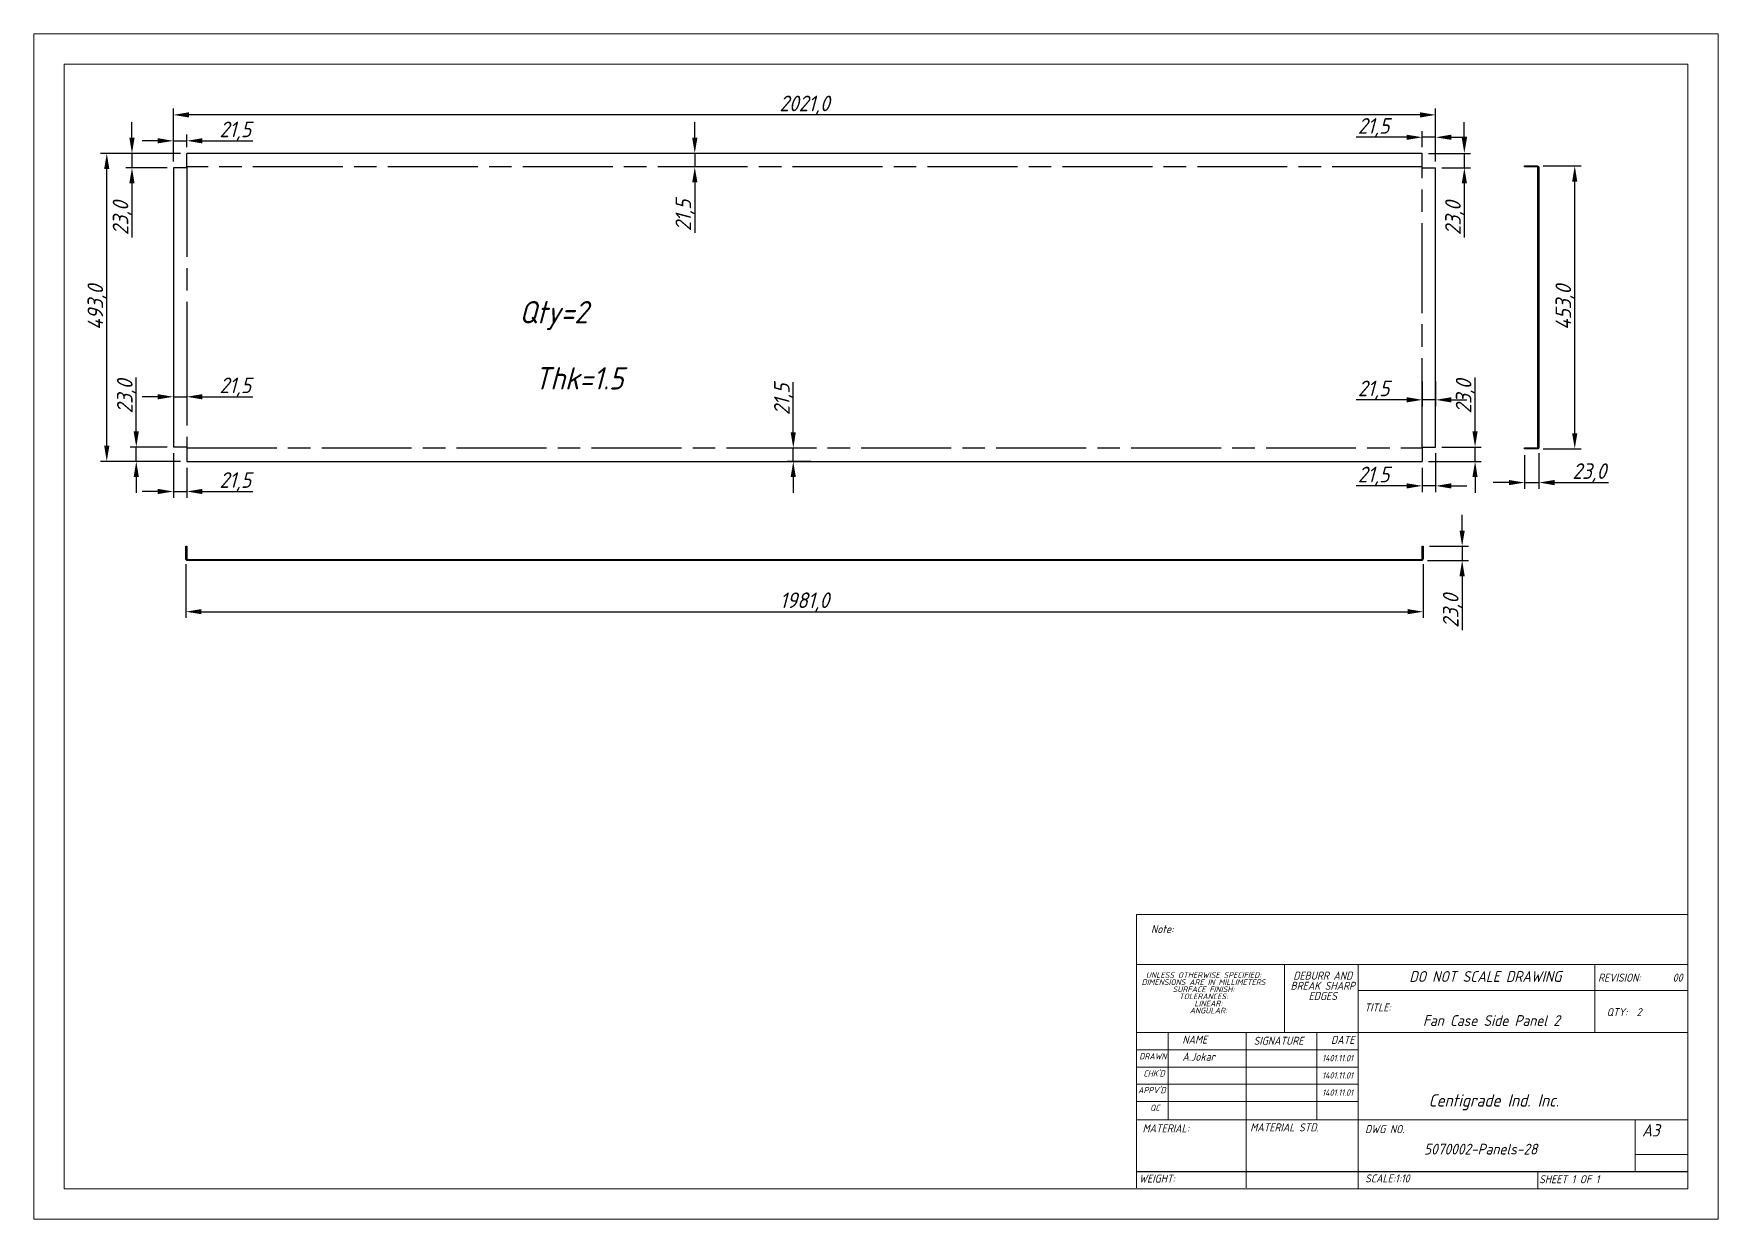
# Model space of a CAD drawing. Header units: inches. Extents: x 18597 to 101525, y -10106 to 51.
# Drawn here: x 50821 to 53518, y -5370 to -3473 of the extents above; entities that cross this region are included whole.
import ezdxf

# ---------------------------------------------------------------- set-up
doc = ezdxf.new("R2010")
doc.units = ezdxf.units.IN
doc.header["$LTSCALE"] = 6
doc.header["$MEASUREMENT"] = 0
doc.linetypes.add('ACAD_ISO08W100', pattern=[36, 24, -3, 6, -3])
doc.linetypes.add('SLD-Solid', pattern=[0])
doc.styles.add('GENISO', font='geniso.shx', dxfattribs={"oblique": 15})
doc.dimstyles.new('Scale', dxfattribs={"dimscale": 10, "dimtxt": 2.5, "dimasz": 2.5, "dimexe": 1, "dimexo": 1, "dimgap": 0.1, "dimtad": 1, "dimdec": 1, "dimzin": 0, "dimtxsty": 'GENISO', "dimcen": 2.5, "dimclrd": 1, "dimclre": 1, "dimclrt": 256, "dimadec": 0, "dimazin": 0, "dimtfac": 1, "dimtdec": 1, "dimtmove": 0, "dimatfit": 3, "dimfxl": 1, "dimtzin": 0, "dimlwd": -1, "dimlwe": -1, "dimarcsym": 0})

# ---------------------------------------------------------------- blocks, each defined once
blk = doc.blocks.new('*D516')
at = {"color": 1, "transparency": 16777216}
for p, q in [((51055.9, -3664.2), (50927.8, -3664.2)), ((50937.8, -4132.2), (50937.8, -3689.2)), ((51055.9, -4157.2), (50927.8, -4157.2))]:
    blk.add_line(p, q, dxfattribs=at)
for points in [[(50933.6, -3689.2), (50941.9, -3689.2), (50937.8, -3664.2)], [(50933.6, -4132.2), (50941.9, -4132.2), (50937.8, -4157.2)]]:
    blk.add_solid(points, dxfattribs=at)
at = {"layer": 'Defpoints', "color": 0, "transparency": 16777216}
for p in [(50937.8, -3664.2), (51065.9, -3664.2), (51065.9, -4157.2)]:
    blk.add_point(p, dxfattribs=at)
at = {"transparency": 16777216, "insert": (50922.4, -3910.7), "char_height": 25, "attachment_point": 5, "rotation": 90, "style": 'GENISO'}
blk.add_mtext('493,0', dxfattribs=at)
blk = doc.blocks.new('*D517')
at = {"color": 1, "transparency": 16777216}
for p, q in [((51044.4, -3677.2), (51044.4, -3592.5)), ((53040.4, -3602.5), (51069.4, -3602.5)), ((53065.4, -3677.2), (53065.4, -3592.5))]:
    blk.add_line(p, q, dxfattribs=at)
for points in [[(51069.4, -3598.3), (51069.4, -3606.7), (51044.4, -3602.5)], [(53040.4, -3598.3), (53040.4, -3606.7), (53065.4, -3602.5)]]:
    blk.add_solid(points, dxfattribs=at)
at = {"layer": 'Defpoints', "color": 0, "transparency": 16777216}
for p in [(51044.4, -3602.5), (51044.4, -3687.2), (53065.4, -3687.2)]:
    blk.add_point(p, dxfattribs=at)
at = {"transparency": 16777216, "insert": (52054.9, -3587.1), "char_height": 25, "attachment_point": 5, "style": 'GENISO'}
blk.add_mtext('2021,0', dxfattribs=at)
blk = doc.blocks.new('*D518')
at = {"color": 1, "transparency": 16777216}
for p, q in [((51879.2, -3639.2), (51879.2, -3614.2)), ((51928.1, -3664.2), (51869.2, -3664.2)), ((51879.2, -3664.2), (51879.2, -3685.7)), ((51928.1, -3685.7), (51869.2, -3685.7)), ((51879.2, -3710.7), (51879.2, -3791.2))]:
    blk.add_line(p, q, dxfattribs=at)
for points in [[(51875.1, -3639.2), (51883.4, -3639.2), (51879.2, -3664.2)], [(51875.1, -3710.7), (51883.4, -3710.7), (51879.2, -3685.7)]]:
    blk.add_solid(points, dxfattribs=at)
at = {"layer": 'Defpoints', "color": 0, "transparency": 16777216}
for p in [(51938.1, -3664.2), (51879.2, -3685.7), (51938.1, -3685.7)]:
    blk.add_point(p, dxfattribs=at)
at = {"transparency": 16777216, "insert": (51863.8, -3763.4), "char_height": 25, "attachment_point": 5, "rotation": 90, "style": 'GENISO'}
blk.add_mtext('21,5', dxfattribs=at)
blk = doc.blocks.new('*D519')
at = {"color": 1, "transparency": 16777216}
for p, q in [((52036.9, -4110.7), (52036.9, -4030.1)), ((52064.8, -4135.7), (52026.9, -4135.7)), ((52036.9, -4157.2), (52036.9, -4135.7)), ((52064.8, -4157.2), (52026.9, -4157.2)), ((52036.9, -4182.2), (52036.9, -4207.2))]:
    blk.add_line(p, q, dxfattribs=at)
for points in [[(52032.7, -4110.7), (52041, -4110.7), (52036.9, -4135.7)], [(52032.7, -4182.2), (52041, -4182.2), (52036.9, -4157.2)]]:
    blk.add_solid(points, dxfattribs=at)
at = {"layer": 'Defpoints', "color": 0, "transparency": 16777216}
for p in [(52036.9, -4135.7), (52074.8, -4135.7), (52074.8, -4157.2)]:
    blk.add_point(p, dxfattribs=at)
at = {"transparency": 16777216, "insert": (52021.5, -4057.9), "char_height": 25, "attachment_point": 5, "rotation": 90, "style": 'GENISO'}
blk.add_mtext('21,5', dxfattribs=at)
blk = doc.blocks.new('*D520')
at = {"color": 1, "transparency": 16777216}
for p, q in [((51044.4, -4033.2), (51044.4, -4063.7)), ((51065.9, -4033.2), (51065.9, -4063.7)), ((51019.4, -4053.7), (50994.4, -4053.7)), ((51044.4, -4053.7), (51065.9, -4053.7)), ((51090.9, -4053.7), (51171.4, -4053.7))]:
    blk.add_line(p, q, dxfattribs=at)
for points in [[(51019.4, -4049.5), (51019.4, -4057.9), (51044.4, -4053.7)], [(51090.9, -4049.5), (51090.9, -4057.9), (51065.9, -4053.7)]]:
    blk.add_solid(points, dxfattribs=at)
at = {"layer": 'Defpoints', "color": 0, "transparency": 16777216}
for p in [(51044.4, -4023.2), (51065.9, -4023.2), (51065.9, -4053.7)]:
    blk.add_point(p, dxfattribs=at)
at = {"transparency": 16777216, "insert": (51143.6, -4038.3), "char_height": 25, "attachment_point": 5, "style": 'GENISO'}
blk.add_mtext('21,5', dxfattribs=at)
blk = doc.blocks.new('*D521')
at = {"color": 1, "transparency": 16777216}
for p, q in [((53043.9, -4029.4), (53043.9, -4068.6)), ((53065.4, -4029.4), (53065.4, -4068.6)), ((53018.9, -4058.6), (52938.3, -4058.6)), ((53065.4, -4058.6), (53043.9, -4058.6)), ((53090.4, -4058.6), (53115.4, -4058.6))]:
    blk.add_line(p, q, dxfattribs=at)
for points in [[(53018.9, -4054.4), (53018.9, -4062.8), (53043.9, -4058.6)], [(53090.4, -4054.4), (53090.4, -4062.8), (53065.4, -4058.6)]]:
    blk.add_solid(points, dxfattribs=at)
at = {"layer": 'Defpoints', "color": 0, "transparency": 16777216}
for p in [(53043.9, -4019.4), (53065.4, -4019.4), (53043.9, -4058.6)]:
    blk.add_point(p, dxfattribs=at)
at = {"transparency": 16777216, "insert": (52966.1, -4043.2), "char_height": 25, "attachment_point": 5, "style": 'GENISO'}
blk.add_mtext('21,5', dxfattribs=at)
blk = doc.blocks.new('*D522')
at = {"color": 1, "transparency": 16777216}
for p, q in [((53128.5, -4109.2), (53128.5, -4022.7)), ((53075.4, -4134.2), (53138.5, -4134.2)), ((53128.5, -4157.2), (53128.5, -4134.2)), ((53053.9, -4157.2), (53138.5, -4157.2)), ((53128.5, -4182.2), (53128.5, -4207.2))]:
    blk.add_line(p, q, dxfattribs=at)
for points in [[(53124.3, -4109.2), (53132.6, -4109.2), (53128.5, -4134.2)], [(53124.3, -4182.2), (53132.6, -4182.2), (53128.5, -4157.2)]]:
    blk.add_solid(points, dxfattribs=at)
at = {"layer": 'Defpoints', "color": 0, "transparency": 16777216}
for p in [(53065.4, -4134.2), (53128.5, -4134.2), (53043.9, -4157.2)]:
    blk.add_point(p, dxfattribs=at)
at = {"transparency": 16777216, "insert": (53113.1, -4053.4), "char_height": 25, "attachment_point": 5, "rotation": 90, "style": 'GENISO'}
blk.add_mtext('23,0', dxfattribs=at)
blk = doc.blocks.new('*D523')
at = {"color": 1, "transparency": 16777216}
for p, q in [((53065.4, -4144.2), (53065.4, -4206.3)), ((53043.9, -4167.2), (53043.9, -4206.3)), ((53018.9, -4196.3), (52938.3, -4196.3)), ((53065.4, -4196.3), (53043.9, -4196.3)), ((53090.4, -4196.3), (53115.4, -4196.3))]:
    blk.add_line(p, q, dxfattribs=at)
for points in [[(53018.9, -4192.2), (53018.9, -4200.5), (53043.9, -4196.3)], [(53090.4, -4192.2), (53090.4, -4200.5), (53065.4, -4196.3)]]:
    blk.add_solid(points, dxfattribs=at)
at = {"layer": 'Defpoints', "color": 0, "transparency": 16777216}
for p in [(53065.4, -4134.2), (53043.9, -4157.2), (53043.9, -4196.3)]:
    blk.add_point(p, dxfattribs=at)
at = {"transparency": 16777216, "insert": (52966.1, -4181), "char_height": 25, "attachment_point": 5, "style": 'GENISO'}
blk.add_mtext('21,5', dxfattribs=at)
blk = doc.blocks.new('*D524')
at = {"color": 1, "transparency": 16777216}
for p, q in [((51044.4, -4144.2), (51044.4, -4215.3)), ((51065.9, -4167.2), (51065.9, -4215.3)), ((51019.4, -4205.3), (50994.4, -4205.3)), ((51044.4, -4205.3), (51065.9, -4205.3)), ((51090.9, -4205.3), (51171.4, -4205.3))]:
    blk.add_line(p, q, dxfattribs=at)
for points in [[(51019.4, -4201.1), (51019.4, -4209.5), (51044.4, -4205.3)], [(51090.9, -4201.1), (51090.9, -4209.5), (51065.9, -4205.3)]]:
    blk.add_solid(points, dxfattribs=at)
at = {"layer": 'Defpoints', "color": 0, "transparency": 16777216}
for p in [(51044.4, -4134.2), (51065.9, -4157.2), (51065.9, -4205.3)]:
    blk.add_point(p, dxfattribs=at)
at = {"transparency": 16777216, "insert": (51143.6, -4189.9), "char_height": 25, "attachment_point": 5, "style": 'GENISO'}
blk.add_mtext('21,5', dxfattribs=at)
blk = doc.blocks.new('*D525')
at = {"color": 1, "transparency": 16777216}
for p, q in [((50985, -4109.2), (50985, -4022.7)), ((51034.4, -4134.2), (50975, -4134.2)), ((50985, -4157.2), (50985, -4134.2)), ((51055.9, -4157.2), (50975, -4157.2)), ((50985, -4182.2), (50985, -4207.2))]:
    blk.add_line(p, q, dxfattribs=at)
for points in [[(50980.8, -4109.2), (50989.2, -4109.2), (50985, -4134.2)], [(50980.8, -4182.2), (50989.2, -4182.2), (50985, -4157.2)]]:
    blk.add_solid(points, dxfattribs=at)
at = {"layer": 'Defpoints', "color": 0, "transparency": 16777216}
for p in [(50985, -4134.2), (51044.4, -4134.2), (51065.9, -4157.2)]:
    blk.add_point(p, dxfattribs=at)
at = {"transparency": 16777216, "insert": (50969.6, -4053.4), "char_height": 25, "attachment_point": 5, "rotation": 90, "style": 'GENISO'}
blk.add_mtext('23,0', dxfattribs=at)
blk = doc.blocks.new('*D526')
at = {"color": 1, "transparency": 16777216}
for p, q in [((50978.1, -3639.2), (50978.1, -3614.2)), ((51055.9, -3664.2), (50968.1, -3664.2)), ((50978.1, -3664.2), (50978.1, -3687.2)), ((51034.4, -3687.2), (50968.1, -3687.2)), ((50978.1, -3712.2), (50978.1, -3798.6))]:
    blk.add_line(p, q, dxfattribs=at)
for points in [[(50973.9, -3639.2), (50982.3, -3639.2), (50978.1, -3664.2)], [(50973.9, -3712.2), (50982.3, -3712.2), (50978.1, -3687.2)]]:
    blk.add_solid(points, dxfattribs=at)
at = {"layer": 'Defpoints', "color": 0, "transparency": 16777216}
for p in [(51065.9, -3664.2), (50978.1, -3687.2), (51044.4, -3687.2)]:
    blk.add_point(p, dxfattribs=at)
at = {"transparency": 16777216, "insert": (50962.7, -3767.9), "char_height": 25, "attachment_point": 5, "rotation": 90, "style": 'GENISO'}
blk.add_mtext('23,0', dxfattribs=at)
blk = doc.blocks.new('*D527')
at = {"color": 1, "transparency": 16777216}
for p, q in [((51044.4, -3677.2), (51044.4, -3634)), ((51065.9, -3654.2), (51065.9, -3634)), ((51019.4, -3644), (50994.4, -3644)), ((51044.4, -3644), (51065.9, -3644)), ((51090.9, -3644), (51171.4, -3644))]:
    blk.add_line(p, q, dxfattribs=at)
for points in [[(51019.4, -3639.8), (51019.4, -3648.1), (51044.4, -3644)], [(51090.9, -3639.8), (51090.9, -3648.1), (51065.9, -3644)]]:
    blk.add_solid(points, dxfattribs=at)
at = {"layer": 'Defpoints', "color": 0, "transparency": 16777216}
for p in [(51065.9, -3644), (51065.9, -3664.2), (51044.4, -3687.2)]:
    blk.add_point(p, dxfattribs=at)
at = {"transparency": 16777216, "insert": (51143.6, -3628.6), "char_height": 25, "attachment_point": 5, "style": 'GENISO'}
blk.add_mtext('21,5', dxfattribs=at)
blk = doc.blocks.new('*D528')
at = {"color": 1, "transparency": 16777216}
for p, q in [((53018.9, -3638.3), (52938.3, -3638.3)), ((53043.9, -3654.2), (53043.9, -3628.3)), ((53065.4, -3638.3), (53043.9, -3638.3)), ((53065.4, -3677.2), (53065.4, -3628.3)), ((53090.4, -3638.3), (53115.4, -3638.3))]:
    blk.add_line(p, q, dxfattribs=at)
for points in [[(53018.9, -3634.2), (53018.9, -3642.5), (53043.9, -3638.3)], [(53090.4, -3634.2), (53090.4, -3642.5), (53065.4, -3638.3)]]:
    blk.add_solid(points, dxfattribs=at)
at = {"layer": 'Defpoints', "color": 0, "transparency": 16777216}
for p in [(53043.9, -3638.3), (53043.9, -3664.2), (53065.4, -3687.2)]:
    blk.add_point(p, dxfattribs=at)
at = {"transparency": 16777216, "insert": (52966.1, -3623), "char_height": 25, "attachment_point": 5, "style": 'GENISO'}
blk.add_mtext('21,5', dxfattribs=at)
blk = doc.blocks.new('*D529')
at = {"color": 1, "transparency": 16777216}
for p, q in [((53111.3, -3639.2), (53111.3, -3614.2)), ((53053.9, -3664.2), (53121.3, -3664.2)), ((53111.3, -3664.2), (53111.3, -3687.2)), ((53075.4, -3687.2), (53121.3, -3687.2)), ((53111.3, -3712.2), (53111.3, -3798.6))]:
    blk.add_line(p, q, dxfattribs=at)
for points in [[(53107.2, -3639.2), (53115.5, -3639.2), (53111.3, -3664.2)], [(53107.2, -3712.2), (53115.5, -3712.2), (53111.3, -3687.2)]]:
    blk.add_solid(points, dxfattribs=at)
at = {"layer": 'Defpoints', "color": 0, "transparency": 16777216}
for p in [(53043.9, -3664.2), (53065.4, -3687.2), (53111.3, -3687.2)]:
    blk.add_point(p, dxfattribs=at)
at = {"transparency": 16777216, "insert": (53096, -3767.9), "char_height": 25, "attachment_point": 5, "rotation": 90, "style": 'GENISO'}
blk.add_mtext('23,0', dxfattribs=at)
blk = doc.blocks.new('*D530')
at = {"color": 1, "transparency": 16777216}
for p, q in [((51064.4, -4321.7), (51064.4, -4407.7)), ((53045.4, -4321.7), (53045.4, -4407.7)), ((51089.4, -4397.7), (53020.4, -4397.7))]:
    blk.add_line(p, q, dxfattribs=at)
for points in [[(51089.4, -4393.5), (51089.4, -4401.8), (51064.4, -4397.7)], [(53020.4, -4393.5), (53020.4, -4401.8), (53045.4, -4397.7)]]:
    blk.add_solid(points, dxfattribs=at)
at = {"layer": 'Defpoints', "color": 0, "transparency": 16777216}
for p in [(51064.4, -4311.7), (53045.4, -4311.7), (53045.4, -4397.7)]:
    blk.add_point(p, dxfattribs=at)
at = {"transparency": 16777216, "insert": (52054.9, -4382.3), "char_height": 25, "attachment_point": 5, "style": 'GENISO'}
blk.add_mtext('1981,0', dxfattribs=at)
blk = doc.blocks.new('*D531')
at = {"color": 1, "transparency": 16777216}
for p, q in [((53107.8, -4267.9), (53107.8, -4242.9)), ((53055.4, -4292.9), (53117.8, -4292.9)), ((53107.8, -4292.9), (53107.8, -4315.9)), ((53052.4, -4315.9), (53117.8, -4315.9)), ((53107.8, -4340.9), (53107.8, -4427.3))]:
    blk.add_line(p, q, dxfattribs=at)
for points in [[(53103.6, -4267.9), (53112, -4267.9), (53107.8, -4292.9)], [(53103.6, -4340.9), (53112, -4340.9), (53107.8, -4315.9)]]:
    blk.add_solid(points, dxfattribs=at)
at = {"layer": 'Defpoints', "color": 0, "transparency": 16777216}
for p in [(53045.4, -4292.9), (53042.4, -4315.9), (53107.8, -4315.9)]:
    blk.add_point(p, dxfattribs=at)
at = {"transparency": 16777216, "insert": (53092.4, -4396.6), "char_height": 25, "attachment_point": 5, "rotation": 90, "style": 'GENISO'}
blk.add_mtext('23,0', dxfattribs=at)
blk = doc.blocks.new('*D532')
at = {"color": 1, "transparency": 16777216}
for p, q in [((53207.7, -4147.2), (53207.7, -4201)), ((53230.7, -4144.2), (53230.7, -4201)), ((53182.7, -4191), (53157.7, -4191)), ((53207.7, -4191), (53230.7, -4191)), ((53255.7, -4191), (53342.2, -4191))]:
    blk.add_line(p, q, dxfattribs=at)
for points in [[(53182.7, -4186.9), (53182.7, -4195.2), (53207.7, -4191)], [(53255.7, -4186.9), (53255.7, -4195.2), (53230.7, -4191)]]:
    blk.add_solid(points, dxfattribs=at)
at = {"layer": 'Defpoints', "color": 0, "transparency": 16777216}
for p in [(53207.7, -4137.2), (53230.7, -4134.2), (53230.7, -4191)]:
    blk.add_point(p, dxfattribs=at)
at = {"transparency": 16777216, "insert": (53311.4, -4175.6), "char_height": 25, "attachment_point": 5, "style": 'GENISO'}
blk.add_mtext('23,0', dxfattribs=at)
blk = doc.blocks.new('*D533')
at = {"color": 1, "transparency": 16777216}
for p, q in [((53237.7, -3684.2), (53298.1, -3684.2)), ((53288.1, -4112.2), (53288.1, -3709.2)), ((53237.7, -4137.2), (53298.1, -4137.2))]:
    blk.add_line(p, q, dxfattribs=at)
for points in [[(53283.9, -3709.2), (53292.2, -3709.2), (53288.1, -3684.2)], [(53283.9, -4112.2), (53292.2, -4112.2), (53288.1, -4137.2)]]:
    blk.add_solid(points, dxfattribs=at)
at = {"layer": 'Defpoints', "color": 0, "transparency": 16777216}
for p in [(53227.7, -3684.2), (53288.1, -3684.2), (53227.7, -4137.2)]:
    blk.add_point(p, dxfattribs=at)
at = {"transparency": 16777216, "insert": (53272.7, -3910.7), "char_height": 25, "attachment_point": 5, "rotation": 90, "style": 'GENISO'}
blk.add_mtext('453,0', dxfattribs=at)

msp = doc.modelspace()

# ---------------------------------------------------------------- linework, layer by layer
for p, q in [((51065.85, -3685.67), (51065.85, -3664.17)), ((53043.85, -3685.67), (53043.85, -3664.17)), ((51065.85, -3687.17), (51044.35, -3687.17)), ((53043.85, -3687.17), (53065.35, -3687.17)), ((51065.85, -4134.17), (51044.35, -4134.17)), ((51065.85, -4135.67), (51065.85, -4157.17)), ((53043.85, -4134.17), (53065.35, -4134.17)), ((53043.85, -4135.67), (53043.85, -4157.17)), ((52586.6, -5293.93), (53469.19, -5293.93))]:
    msp.add_line(p, q)
at = {"color": 7, "linetype": 'SLD-Solid', "lineweight": 0}
for p, q in [((52586.6, -4882.22), (53469.19, -4882.22)), ((52586.6, -4882.22), (52586.6, -4962.47)), ((52586.6, -4962.47), (53469.19, -4962.47)), ((52586.6, -4962.47), (52586.6, -5319.92)), ((52823.17, -4962.47), (52823.17, -5071.33)), ((52941.46, -4962.47), (52941.46, -5321.55)), ((53320.29, -5071.33), (53320.29, -4962.47)), ((53469.19, -5003.9), (52941.46, -5003.9)), ((53469.19, -5071.33), (52586.6, -5071.33)), ((52637.29, -5071.33), (52637.29, -5211.06)), ((52762.02, -5071.33), (52762.02, -5319.92)), ((52875.16, -5071.33), (52875.16, -5211.06)), ((52941.46, -5319.92), (52941.46, -5071.33)), ((52941.46, -5098.95), (52586.6, -5098.95)), ((52941.46, -5126.57), (52586.6, -5126.57)), ((52941.46, -5154.19), (52586.6, -5154.19)), ((52941.46, -5181.82), (52586.6, -5181.82)), ((52654.19, -5211.06), (52586.6, -5211.06)), ((52654.19, -5211.06), (53469.19, -5211.06)), ((53384.7, -5293.93), (53384.7, -5211.06)), ((53469.19, -5266.31), (53384.7, -5266.31)), ((53228.72, -5321.55), (53228.72, -5293.93))]:
    msp.add_line(p, q, dxfattribs=at)
for points in [[(50820.77, -3472.53), (53517.93, -3472.53), (53517.93, -5370.29), (50820.77, -5370.29)], [(50869.52, -3521.28), (53469.19, -3521.28), (53469.19, -5321.55), (50869.52, -5321.55)]]:
    msp.add_lwpolyline(points, close=True, dxfattribs=at)
for points in [[(53043.85, -3664.17), (51065.85, -3664.17)], [(51044.35, -3687.17), (51044.35, -4134.17)], [(53065.35, -4134.17), (53065.35, -3687.17)], [(51065.85, -4157.17), (53043.85, -4157.17)]]:
    msp.add_lwpolyline(points)
at = {"linetype": 'ACAD_ISO08W100'}
msp.add_lwpolyline([(53043.85, -3685.67), (51065.85, -3685.67), (51065.85, -4135.67), (53043.85, -4135.67)], close=True, dxfattribs=at)
for points in [[(53207.71, -4135.67), (53227.71, -4135.67, 0.4142136), (53229.21, -4134.17), (53229.21, -3687.17, 0.4142136), (53227.71, -3685.67), (53207.71, -3685.67), (53207.71, -3684.17), (53227.71, -3684.17, -0.4142136), (53230.71, -3687.17), (53230.71, -4134.17, -0.4142136), (53227.71, -4137.17), (53207.71, -4137.17)], [(51065.85, -4292.88), (51065.85, -4312.88, 0.4142136), (51067.35, -4314.38), (53042.35, -4314.38, 0.4142136), (53043.85, -4312.88), (53043.85, -4292.88), (53045.35, -4292.88), (53045.35, -4312.88, -0.4142136), (53042.35, -4315.88), (51067.35, -4315.88, -0.4142136), (51064.35, -4312.88), (51064.35, -4292.88)]]:
    msp.add_lwpolyline(points, format="xyb", close=True)

# ---------------------------------------------------------------- texts
at = {"style": 'GENISO', "oblique": 15}
for s, p in [('Qty=2', (51598.18, -3936.18)), ('Thk=1.5', (51622.28, -4042.06))]:
    msp.add_text(s, height=35.747, dxfattribs=at).set_placement(p)
at = {"attachment_point": 5, "style": 'GENISO'}
for s, insert, char_height in [('Note:', (52627.72, -4905.71), 12.814), ('DIMENSIONS ARE IN MILLIMETERS', (52693.76, -4990.71), 8.9697), ('UNLESS OTHERWISE SPECIFIED:', (52693.76, -4979.33), 8.9697), ('DEBURR AND', (52884.63, -4980.31), 12.814), ('DO NOT SCALE DRAWING', (53144.95, -4981.65), 17.2494), ('REVISION:       00', (53393.12, -4983.48), 12.8139), ('SURFACE FINISH:', (52693.76, -5002.08), 8.9697), ('TOLERANCES:', (52693.76, -5013.45), 8.9697), ('BREAK SHARP', (52884.63, -4996.56), 12.8139), ('EDGES', (52884.63, -5012.81), 12.814), ('ANGULAR:', (52701.44, -5036.2), 8.97), ('LINEAR:', (52701.44, -5024.83), 8.97), ('TITLE:', (52972.57, -5031.16), 12.814), ('Fan Case Side Panel 2', (53154.65, -5052.16), 17.2494), ('QTY:  2', (53366.97, -5038.72), 12.814), ('NAME', (52679.68, -5082.69), 12.814), ('SIGNATURE', (52813.84, -5084.53), 12.814), ('DATE', (52916.6, -5083.1), 12.814), ('DRAWN', (52612.65, -5109.45), 9.857), ('A.Jokar', (52685.96, -5110.12), 12.814), ('1401.11.01', (52908.32, -5112.29), 10.251), ("CHK'D", (52614.57, -5136.89), 9.857), ('1401.11.01', (52908.32, -5139.91), 10.251), ("APPV'D", (52611.08, -5163.51), 9.857), ('1401.11.01', (52908.32, -5167.53), 10.251), ('Centigrade Ind. Inc.', (53158.44, -5182.99), 19.7136), ('QC', (52615.77, -5191.79), 9.857), ('MATERIAL:', (52633.33, -5224.66), 12.814), ('MATERIAL STD.', (52823.28, -5223.2), 12.8139), ('DWG NO.', (52983.85, -5225.89), 12.814), ('A3', (53409.86, -5227.92), 19.714), ('5070002-Panels-28', (53137.43, -5257.97), 17.2494), ('WEIGHT:', (52619.24, -5305.13), 12.814), ('SCALE:1:10', (52988.11, -5304.83), 12.814), ('SHEET 1 OF 1', (53279.3, -5306.19), 12.8139)]:
    msp.add_mtext(s, dxfattribs=dict(at, insert=insert, char_height=char_height))

# ---------------------------------------------------------------- dimensions: what is measured, and where the dimension line sits
for base, p1, p2, picture, middle in [((51044.35, -3602.49), (53065.35, -3687.17), (51044.35, -3687.17), '*D517', (52054.85, -3587.12)), ((51065.85, -3643.97), (51044.35, -3687.17), (51065.85, -3664.17), '*D527', (51143.62, -3628.59)), ((53043.85, -3638.34), (53065.35, -3687.17), (53043.85, -3664.17), '*D528', (52966.09, -3622.97)), ((51065.85, -4053.69), (51044.35, -4023.19), (51065.85, -4023.19), '*D520', (51143.62, -4038.31)), ((53043.85, -4058.61), (53065.35, -4019.36), (53043.85, -4019.36), '*D521', (52966.09, -4043.24)), ((51065.85, -4205.29), (51044.35, -4134.17), (51065.85, -4157.17), '*D524', (51143.62, -4189.91)), ((53043.85, -4196.33), (53065.35, -4134.17), (53043.85, -4157.17), '*D523', (52966.09, -4180.95)), ((53230.71, -4191.02), (53207.71, -4137.17), (53230.71, -4134.17), '*D532', (53311.44, -4175.65)), ((53045.35, -4397.65), (51064.35, -4311.67), (53045.35, -4311.67), '*D530', (52054.85, -4382.28))]:
    dim = msp.add_linear_dim(base=base, p1=p1, p2=p2, dimstyle='Scale')
    dim.commit()
    dim.dimension.update_dxf_attribs({"geometry": picture, "text_midpoint": middle})
for base, p1, p2, picture, middle in [((50978.09, -3687.17), (51065.85, -3664.17), (51044.35, -3687.17), '*D526', (50962.71, -3767.9)), ((51879.22, -3685.67), (51938.1, -3664.17), (51938.1, -3685.67), '*D518', (51863.85, -3763.43)), ((53111.34, -3687.17), (53043.85, -3664.17), (53065.35, -3687.17), '*D529', (53095.96, -3767.9)), ((50937.78, -3664.17), (51065.85, -4157.17), (51065.85, -3664.17), '*D516', (50922.41, -3910.67)), ((53288.06, -3684.17), (53227.71, -4137.17), (53227.71, -3684.17), '*D533', (53272.68, -3910.67)), ((50985, -4134.17), (51065.85, -4157.17), (51044.35, -4134.17), '*D525', (50969.62, -4053.43)), ((52036.85, -4135.67), (52074.8, -4157.17), (52074.8, -4135.67), '*D519', (52021.47, -4057.9)), ((53128.45, -4134.17), (53043.85, -4157.17), (53065.35, -4134.17), '*D522', (53113.07, -4053.43)), ((53107.79, -4315.88), (53045.35, -4292.88), (53042.35, -4315.88), '*D531', (53092.41, -4396.61))]:
    dim = msp.add_linear_dim(base=base, p1=p1, p2=p2, angle=90, dimstyle='Scale')
    dim.commit()
    dim.dimension.update_dxf_attribs({"geometry": picture, "text_midpoint": middle})

doc.saveas('drawing.dxf')
